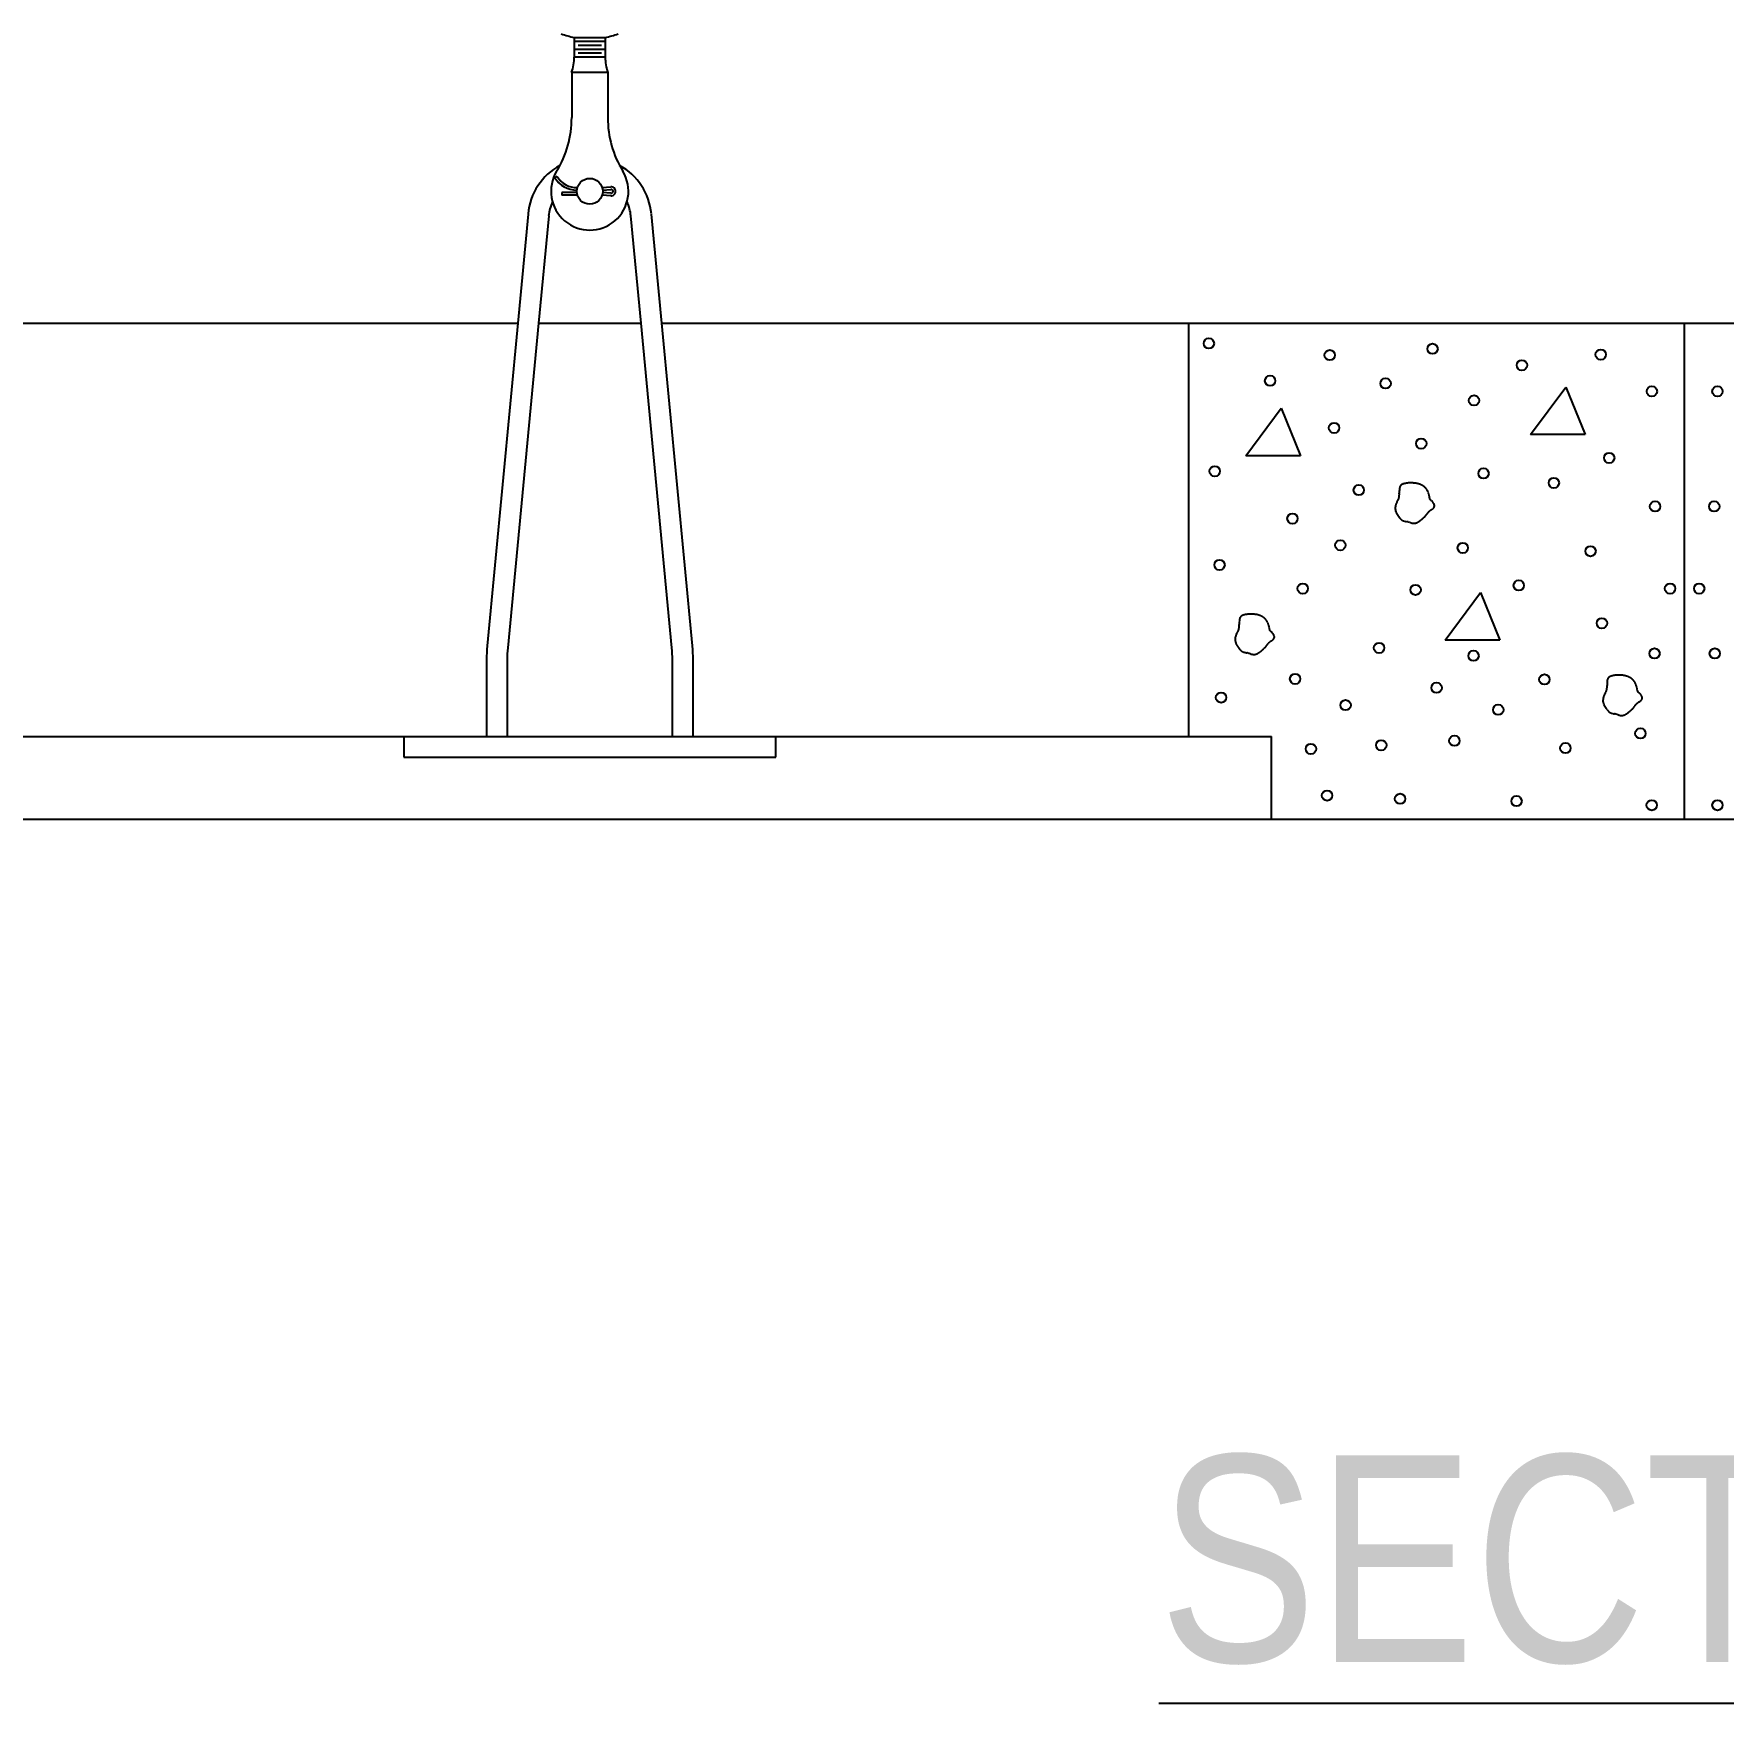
# Model space of a CAD drawing. Extents: x 0 to 216, y -5 to 280.
# Drawn here: x 88.98 to 108.45, y 106.75 to 125.98 of the extents above; entities that cross this region are included whole.
import ezdxf

# ---------------------------------------------------------------- set-up
doc = ezdxf.new("R2010")
doc.units = 0
doc.header["$LTSCALE"] = 10
doc.header["$MEASUREMENT"] = 0
doc.layers.add('CADdetails-2-FINELIGHT', color=2, linetype='CONTINUOUS')
doc.layers.add('CADdetails-9-EXTRAFINE', color=9, linetype='CONTINUOUS')
doc.styles.add('CADdetails-NOTES', font='ARIALN.TTF', dxfattribs={"height": 2.38})

msp = doc.modelspace()

# ---------------------------------------------------------------- linework, layer by layer
at = {"layer": 'CADdetails-9-EXTRAFINE', "linetype": 'Continuous'}
for p, q in [((95.208, 125.937), (95.208, 125.712)), ((95.208, 125.937), (95.565, 125.937)), ((95.565, 125.937), (95.565, 125.712)), ((95.565, 125.89), (95.208, 125.89)), ((95.565, 125.798), (95.208, 125.798)), ((95.52, 125.845), (95.252, 125.845)), ((95.52, 125.756), (95.252, 125.756)), ((95.565, 125.712), (95.208, 125.712)), ((95.178, 125.533), (95.178, 125.014)), ((95.594, 125.533), (95.178, 125.533)), ((95.594, 125.533), (95.594, 125.014)), ((95.01, 124.337), (94.984, 124.322)), ((95.528, 124.209), (95.628, 124.217)), ((95.534, 124.179), (95.63, 124.187)), ((95.238, 124.15), (95.066, 124.15)), ((95.066, 124.15), (95.066, 124.121)), ((95.244, 124.121), (95.066, 124.121)), ((95.628, 124.113), (95.528, 124.121)), ((95.63, 124.142), (95.534, 124.15)), ((94.676, 123.903), (94.557, 122.646)), ((94.913, 123.881), (94.796, 122.646)), ((95.978, 122.646), (95.861, 123.881)), ((96.217, 122.646), (96.098, 123.903)), ((64.325, 122.647), (94.557, 122.647)), ((94.557, 122.646), (94.204, 118.928)), ((94.796, 122.646), (94.441, 118.905)), ((94.796, 122.647), (95.978, 122.647)), ((96.332, 118.905), (95.978, 122.646)), ((96.217, 122.647), (127.758, 122.647)), ((96.569, 118.928), (96.217, 122.646)), ((102.289, 117.887), (102.289, 122.647)), ((108.001, 116.935), (108.001, 122.647)), ((106.225, 121.364), (106.631, 121.911)), ((106.631, 121.911), (106.855, 121.364)), ((102.945, 121.119), (103.351, 121.666)), ((103.351, 121.666), (103.575, 121.119)), ((106.855, 121.364), (106.225, 121.364)), ((103.575, 121.119), (102.945, 121.119)), ((105.065, 120.619), (105.064, 120.628)), ((105.242, 118.996), (105.647, 119.544)), ((105.647, 119.544), (105.871, 118.996)), ((103.221, 119.108), (103.22, 119.117)), ((105.871, 118.996), (105.242, 118.996)), ((94.197, 118.771), (94.197, 117.886)), ((94.435, 118.771), (94.435, 117.886)), ((96.339, 117.886), (96.339, 118.771)), ((96.577, 117.886), (96.577, 118.771)), ((107.458, 118.406), (107.457, 118.414)), ((78.489, 117.887), (103.241, 117.887)), ((93.245, 117.886), (93.245, 117.648)), ((97.529, 117.648), (97.529, 117.886)), ((103.241, 116.935), (103.241, 117.887)), ((93.245, 117.648), (97.529, 117.648)), ((39.457, 116.935), (176.545, 116.935))]:
    msp.add_line(p, q, dxfattribs=at)
for centre, radius in [((95.386, 124.165), 0.149), ((102.519, 122.413), 0.0595), ((103.912, 122.278), 0.0595), ((105.096, 122.351), 0.0595), ((107.034, 122.284), 0.0595), ((103.225, 121.983), 0.0595), ((106.126, 122.161), 0.0595), ((104.556, 121.953), 0.0595), ((107.623, 121.861), 0.0595), ((108.379, 121.861), 0.0595), ((105.574, 121.756), 0.0595), ((103.962, 121.439), 0.0595), ((104.967, 121.259), 0.0595), ((107.132, 121.094), 0.0595), ((102.587, 120.94), 0.0595), ((105.684, 120.916), 0.0595), ((104.247, 120.724), 0.0595), ((106.494, 120.806), 0.0595), ((107.66, 120.536), 0.0595), ((108.342, 120.536), 0.0595), ((103.482, 120.395), 0.0595), ((104.034, 120.088), 0.0595), ((105.445, 120.057), 0.0595), ((102.642, 119.861), 0.0595), ((106.917, 120.02), 0.0595), ((103.601, 119.589), 0.0595), ((104.901, 119.574), 0.0595), ((106.09, 119.626), 0.0595), ((107.833, 119.589), 0.0595), ((108.169, 119.589), 0.0595), ((107.048, 119.189), 0.0595), ((104.48, 118.905), 0.0595), ((105.569, 118.816), 0.0595), ((107.654, 118.842), 0.0595), ((108.348, 118.842), 0.0595), ((103.513, 118.548), 0.0595), ((106.385, 118.542), 0.0595), ((102.66, 118.334), 0.0595), ((105.143, 118.447), 0.0595), ((104.095, 118.247), 0.0595), ((105.854, 118.194), 0.0595), ((107.491, 117.921), 0.0595), ((103.695, 117.742), 0.0595), ((104.506, 117.784), 0.0595), ((105.348, 117.837), 0.0595), ((106.627, 117.752), 0.0595), ((103.881, 117.205), 0.0595), ((104.722, 117.168), 0.0595), ((106.064, 117.142), 0.0595), ((107.622, 117.094), 0.0595), ((108.379, 117.094), 0.0595)]:
    msp.add_circle(centre, radius, dxfattribs=at)
for centre, radius, start, end in [((95.386, 126.85), 0.93, 249.3903, 258.9305), ((95.386, 126.85), 0.93, 281.0695, 290.6097), ((94.654, 125.712), 0.553, 341.1286, 359.9468), ((96.118, 125.712), 0.553, 180.0532, 198.8714), ((93.988, 125.014), 1.19, 328.7095, 0), ((96.784, 125.014), 1.19, 180, 211.2905), ((95.386, 123.837), 0.714, 118.7659, 174.5839), ((95.386, 124.165), 0.446, 148.7095, 31.2905), ((95.386, 123.837), 0.714, 5.4161, 61.2341), ((95.235, 124.47), 0.291, 210.5508, 270.5806), ((95.235, 124.47), 0.262, 210.5508, 271.9631), ((95.632, 124.165), 0.0521, 265.5189, 94.4811), ((95.632, 124.165), 0.0223, 265.5189, 94.4811), ((95.386, 123.837), 0.476, 154.417, 174.5839), ((95.386, 123.837), 0.476, 5.4161, 25.583), ((104.921, 120.715), 0.207, 176.8452, 178.899), ((104.994, 120.711), 0.281, 178.3991, 179.947), ((105.136, 120.707), 0.423, 179.4776, 180.5224), ((105.423, 120.704), 0.71, 180.0703, 180.6993), ((107.069, 120.709), 2.356, 180.3215, 180.5124), ((102.272, 120.684), 2.441, 359.9077, 0.0923), ((104.835, 120.724), 0.121, 172.057, 175.3848), ((104.869, 120.719), 0.155, 174.6718, 177.3467), ((104.809, 120.728), 0.0949, 168.5517, 172.6734), ((104.792, 120.733), 0.077, 164.5202, 169.4398), ((104.779, 120.737), 0.0634, 159.4447, 165.2348), ((104.77, 120.742), 0.0537, 153.7399, 160.3906), ((104.764, 120.745), 0.0464, 146.9551, 154.4886), ((104.764, 120.746), 0.046, 139.8828, 147.4475), ((104.767, 120.742), 0.0511, 132.3961, 139.2718), ((104.773, 120.735), 0.0606, 125.7477, 131.6939), ((104.781, 120.721), 0.0769, 119.6686, 124.5318), ((104.79, 120.703), 0.0966, 114.7842, 118.8066), ((104.799, 120.679), 0.122, 110.5988, 113.9025), ((104.808, 120.65), 0.153, 107.2783, 110.0128), ((104.819, 120.609), 0.194, 104.4624, 106.6737), ((104.829, 120.559), 0.245, 102.2335, 104.0277), ((104.844, 120.482), 0.324, 100.3997, 101.7819), ((104.851, 120.429), 0.377, 98.9266, 100.1232), ((104.852, 120.418), 0.388, 97.6512, 98.8161), ((104.853, 120.416), 0.39, 96.491, 97.6511), ((104.852, 120.423), 0.384, 95.2936, 96.4715), ((104.852, 120.428), 0.379, 94.1297, 95.3217), ((104.851, 120.433), 0.374, 92.9115, 94.1165), ((104.851, 120.439), 0.368, 91.7252, 92.9465), ((104.851, 120.446), 0.36, 90.468, 91.7105), ((104.851, 120.454), 0.352, 89.2447, 90.51), ((104.851, 120.463), 0.343, 87.9448, 89.2368), ((104.852, 120.472), 0.334, 86.6735, 87.9941), ((104.852, 120.482), 0.324, 85.3161, 86.6699), ((104.853, 120.492), 0.314, 83.98, 85.369), ((104.854, 120.503), 0.303, 82.5558, 83.9849), ((104.856, 120.514), 0.292, 81.1502, 82.6214), ((104.858, 120.525), 0.281, 79.6364, 81.1549), ((104.86, 120.536), 0.27, 78.1377, 79.7055), ((104.863, 120.547), 0.259, 76.5318, 78.1546), ((104.865, 120.557), 0.248, 74.9254, 76.605), ((104.868, 120.568), 0.237, 73.2063, 74.9487), ((104.872, 120.578), 0.226, 71.5005, 73.3072), ((104.875, 120.588), 0.216, 69.631, 71.5083), ((104.879, 120.597), 0.206, 67.7816, 69.7303), ((104.883, 120.606), 0.196, 65.7857, 67.8119), ((104.887, 120.614), 0.187, 63.7836, 65.8873), ((104.891, 120.622), 0.178, 61.6347, 63.822), ((104.895, 120.629), 0.17, 59.4808, 61.749), ((104.899, 120.635), 0.163, 57.1528, 59.506), ((104.903, 120.641), 0.156, 54.8176, 57.2546), ((104.907, 120.646), 0.149, 52.3279, 54.8571), ((104.91, 120.65), 0.144, 49.859, 52.4569), ((104.912, 120.653), 0.141, 47.1814, 49.8286), ((104.913, 120.653), 0.14, 44.6027, 47.2527), ((104.911, 120.651), 0.143, 41.9229, 44.522), ((104.908, 120.649), 0.146, 39.3655, 41.9101), ((104.905, 120.647), 0.15, 36.7448, 39.2258), ((104.9, 120.644), 0.156, 34.3019, 36.7104), ((104.894, 120.64), 0.163, 31.8239, 34.1472), ((104.887, 120.636), 0.171, 29.5416, 31.776), ((104.879, 120.632), 0.18, 27.2793, 29.4182), ((104.869, 120.627), 0.191, 25.1453, 27.1874), ((104.857, 120.622), 0.204, 23.0789, 25.0204), ((104.844, 120.616), 0.219, 21.1438, 22.9862), ((104.828, 120.611), 0.235, 19.248, 20.9905), ((104.811, 120.605), 0.253, 17.5494, 19.1949), ((104.79, 120.6), 0.274, 15.857, 17.4055), ((104.8, 120.516), 0.134, 177.3876, 180.5241), ((104.8, 120.516), 0.134, 180.6001, 183.7299), ((104.798, 120.516), 0.131, 171.0222, 174.2037), ((104.799, 120.516), 0.133, 174.3146, 177.469), ((104.799, 120.516), 0.133, 183.7427, 186.8926), ((104.797, 120.516), 0.13, 186.9876, 190.1875), ((104.794, 120.517), 0.127, 167.9119, 171.1871), ((104.794, 120.515), 0.127, 190.2484, 193.508), ((104.787, 120.518), 0.12, 164.4946, 167.9522), ((104.79, 120.515), 0.124, 193.6679, 197.0032), ((104.788, 120.518), 0.121, 161.2101, 164.609), ((104.801, 120.513), 0.135, 157.835, 160.866), ((104.829, 120.501), 0.166, 154.9757, 157.433), ((104.919, 120.454), 0.267, 152.5497, 154.0687), ((105.172, 120.313), 0.557, 150.9959, 151.7229), ((101.634, 122.332), 3.517, 330.187, 330.3022), ((104.281, 120.829), 0.473, 329.5031, 330.36), ((104.485, 120.717), 0.24, 329.5654, 331.2531), ((104.554, 120.682), 0.162, 330.4276, 332.9186), ((104.595, 120.663), 0.117, 332.0853, 335.5407), ((104.608, 120.658), 0.104, 334.7958, 338.6919), ((104.608, 120.658), 0.104, 338.5749, 342.5281), ((104.598, 120.662), 0.115, 342.6361, 346.2431), ((104.567, 120.667), 0.146, 346.9646, 349.8492), ((104.53, 120.672), 0.183, 350.3917, 352.7357), ((104.479, 120.676), 0.234, 353.3291, 355.1905), ((103.97, 120.686), 0.744, 358.8983, 359.5027), ((104.262, 120.684), 0.452, 357.5114, 358.4997), ((104.407, 120.68), 0.306, 355.5993, 357.0425), ((104.769, 120.594), 0.297, 14.3507, 15.8087), ((104.744, 120.588), 0.322, 12.8168, 14.1879), ((104.716, 120.582), 0.351, 11.4954, 12.7775), ((104.68, 120.576), 0.387, 10.1526, 11.3396), ((104.652, 120.571), 0.416, 8.9893, 10.1153), ((104.632, 120.569), 0.436, 7.8167, 8.9132), ((105.188, 120.321), 0.204, 125.3153, 127.4189), ((104.684, 120.21), 0.56, 44.6282, 47.0492), ((105.237, 120.258), 0.284, 124.5315, 126.0637), ((105.447, 119.969), 0.642, 124.6371, 125.3177), ((101.232, 125.905), 6.639, 305.4484, 305.5135), ((104.973, 120.484), 0.162, 41.1487, 47.2632), ((104.826, 120.858), 0.443, 306.3881, 307.3399), ((104.954, 120.683), 0.227, 308.2701, 310.068), ((105.005, 120.509), 0.121, 37.6654, 42.485), ((105.011, 120.612), 0.136, 311.2666, 314.1308), ((104.891, 120.438), 0.255, 32.9949, 34.563), ((105.024, 120.523), 0.0976, 29.2328, 33.5838), ((105.042, 120.577), 0.0888, 315.5923, 319.7286), ((105.054, 120.537), 0.0642, 25.1967, 31.9365), ((105.064, 120.555), 0.058, 321.6691, 327.6236), ((105.061, 120.539), 0.057, 19.2344, 26.0854), ((105.076, 120.547), 0.0432, 328.9948, 336.6039), ((105.068, 120.541), 0.0497, 12.3118, 19.5069), ((105.082, 120.543), 0.0358, 337.9677, 346.8887), ((105.078, 120.543), 0.0401, 4.58, 13.0648), ((105.085, 120.542), 0.0331, 347.0175, 356.6474), ((105.083, 120.542), 0.0348, 356.392, 5.8057), ((104.785, 120.514), 0.118, 197.0927, 200.5534), ((104.778, 120.511), 0.111, 200.8026, 204.4637), ((104.78, 120.512), 0.113, 204.1381, 207.7286), ((104.793, 120.518), 0.128, 207.3778, 210.5555), ((104.813, 120.528), 0.15, 209.9953, 212.709), ((104.852, 120.55), 0.195, 212.1446, 214.228), ((104.916, 120.59), 0.27, 213.5872, 215.0906), ((105.097, 120.711), 0.488, 214.5373, 215.3691), ((105.437, 120.947), 0.902, 215.0732, 215.5222), ((106.001, 121.347), 1.593, 215.431, 215.6848), ((105.615, 121.077), 1.122, 215.9644, 216.3246), ((105.119, 120.716), 0.509, 216.7118, 217.507), ((105.016, 120.639), 0.38, 217.7068, 218.7766), ((104.974, 120.607), 0.328, 219.1011, 220.3486), ((104.899, 120.548), 0.232, 221.1093, 222.8725), ((104.834, 120.491), 0.145, 223.9849, 226.7831), ((104.803, 120.461), 0.102, 228.0439, 231.971), ((104.783, 120.438), 0.0718, 233.3259, 238.8193), ((104.78, 120.433), 0.0661, 238.5548, 244.5028), ((104.786, 120.443), 0.0775, 243.803, 248.9093), ((104.792, 120.457), 0.0927, 248.0318, 252.344), ((104.801, 120.48), 0.117, 251.5932, 255.0452), ((104.813, 120.514), 0.153, 254.2058, 256.8831), ((104.832, 120.584), 0.226, 256.148, 257.9846), ((104.866, 120.721), 0.367, 257.2491, 258.3894), ((105.009, 121.355), 1.017, 257.7014, 258.1163), ((104.469, 118.888), 1.509, 77.0686, 77.3491), ((104.719, 119.995), 0.374, 75.2609, 76.3946), ((104.736, 120.061), 0.305, 73.9114, 75.2987), ((104.718, 119.989), 0.379, 73.0782, 74.1904), ((104.657, 119.769), 0.608, 72.9591, 73.6496), ((72.752, 11.381), 113.594, 73.5906, 73.59426), ((105.036, 121.033), 0.711, 254.1882, 254.766), ((104.933, 120.67), 0.335, 255.413, 256.6231), ((104.905, 120.56), 0.221, 257.2379, 259.0433), ((104.89, 120.497), 0.156, 259.8175, 262.3247), ((104.884, 120.461), 0.12, 263.069, 266.2989), ((104.881, 120.434), 0.0927, 267.1704, 271.2908), ((104.88, 120.423), 0.082, 271.5793, 276.2157), ((104.881, 120.42), 0.079, 276.4105, 281.2353), ((104.88, 120.423), 0.0818, 280.8722, 285.5599), ((104.878, 120.433), 0.0919, 285.225, 289.4465), ((104.875, 120.443), 0.103, 289.021, 292.8542), ((104.871, 120.455), 0.115, 292.5683, 296.0335), ((104.865, 120.469), 0.13, 295.6455, 298.7671), ((104.857, 120.486), 0.149, 298.485, 301.2437), ((104.847, 120.505), 0.17, 300.9174, 303.3664), ((104.832, 120.528), 0.198, 303.1196, 305.2605), ((104.816, 120.553), 0.227, 304.9564, 306.8361), ((104.793, 120.585), 0.267, 306.6441, 308.2584), ((104.767, 120.621), 0.311, 308.0078, 309.4018), ((104.729, 120.669), 0.372, 309.2343, 310.4026), ((104.681, 120.728), 0.448, 310.1567, 311.1277), ((104.597, 120.826), 0.578, 310.98, 311.7307), ((104.498, 120.941), 0.729, 311.5406, 312.1324), ((104.351, 121.107), 0.951, 311.9798, 312.4294), ((103.613, 121.932), 2.058, 312.1076, 312.3127), ((106.281, 118.993), 1.911, 131.9402, 132.1573), ((103.796, 121.715), 1.775, 312.9016, 313.1318), ((104.845, 120.586), 0.233, 314.666, 316.3925), ((104.92, 120.509), 0.126, 317.9003, 321.0814), ((104.953, 120.481), 0.083, 322.1074, 326.9747), ((104.945, 120.49), 0.0946, 325.2728, 329.5721), ((104.806, 120.584), 0.263, 327.0965, 328.6442), ((105.603, 120.068), 0.687, 145.913, 146.5009), ((105.152, 120.368), 0.145, 141.384, 144.1358), ((105.124, 120.39), 0.11, 137.4765, 141.1138), ((105.132, 120.383), 0.12, 134.3783, 137.7096), ((105.141, 120.375), 0.133, 131.6841, 134.7325), ((105.153, 120.363), 0.15, 129.1321, 131.8772), ((105.168, 120.346), 0.172, 127.084, 129.5271), ((102.753, 119.15), 0.115, 342.6351, 346.2421), ((102.722, 119.156), 0.146, 346.9646, 349.8492), ((102.686, 119.161), 0.183, 350.3917, 352.7357), ((102.563, 119.169), 0.306, 355.5993, 357.0425), ((102.635, 119.165), 0.234, 353.3291, 355.1905), ((103.025, 119.208), 0.155, 174.6718, 177.3467), ((103.077, 119.203), 0.207, 176.8452, 178.899), ((103.15, 119.2), 0.281, 178.3992, 179.9471), ((103.292, 119.196), 0.423, 179.4776, 180.5224), ((103.579, 119.193), 0.71, 180.0703, 180.6993), ((105.225, 119.198), 2.356, 180.3215, 180.5124), ((100.428, 119.173), 2.441, 359.9077, 0.0923), ((102.125, 119.175), 0.744, 358.8983, 359.5027), ((102.417, 119.173), 0.452, 357.5115, 358.4998), ((102.991, 119.212), 0.121, 172.0566, 175.3843), ((102.965, 119.217), 0.095, 168.5524, 172.674), ((102.948, 119.222), 0.077, 164.5202, 169.4398), ((102.935, 119.226), 0.0634, 159.4447, 165.2348), ((102.926, 119.23), 0.0537, 153.7399, 160.3906), ((102.92, 119.234), 0.0464, 146.9551, 154.4886), ((102.919, 119.235), 0.046, 139.8802, 147.4449), ((102.923, 119.231), 0.0511, 132.3961, 139.2718), ((102.929, 119.223), 0.0606, 125.7511, 131.6973), ((102.937, 119.209), 0.0769, 119.6651, 124.5283), ((102.946, 119.191), 0.0966, 114.7878, 118.8102), ((102.955, 119.167), 0.122, 110.5842, 113.8878), ((102.964, 119.138), 0.153, 107.2903, 110.0248), ((102.974, 119.098), 0.194, 104.4624, 106.6737), ((102.985, 119.048), 0.245, 102.2335, 104.0277), ((102.999, 118.971), 0.324, 100.3962, 101.7784), ((103.007, 118.918), 0.377, 98.9266, 100.1232), ((103.008, 118.907), 0.388, 97.6546, 98.8195), ((103.008, 118.905), 0.39, 96.491, 97.6511), ((103.008, 118.911), 0.384, 95.2866, 96.4645), ((103.007, 118.917), 0.379, 94.136, 95.328), ((103.007, 118.922), 0.374, 92.9115, 94.1165), ((103.007, 118.928), 0.368, 91.7252, 92.9465), ((103.006, 118.935), 0.36, 90.468, 91.7105), ((103.007, 118.943), 0.352, 89.2447, 90.51), ((103.007, 118.952), 0.343, 87.9448, 89.2368), ((103.007, 118.961), 0.334, 86.6735, 87.9941), ((103.008, 118.971), 0.324, 85.3161, 86.6699), ((103.009, 118.981), 0.314, 83.98, 85.369), ((103.01, 118.992), 0.303, 82.5558, 83.9849), ((103.012, 119.002), 0.292, 81.1502, 82.6214), ((103.014, 119.014), 0.281, 79.6328, 81.1513), ((103.016, 119.024), 0.27, 78.1413, 79.7091), ((103.018, 119.036), 0.259, 76.5318, 78.1546), ((103.021, 119.046), 0.248, 74.9254, 76.605), ((103.024, 119.057), 0.237, 73.2063, 74.9487), ((103.028, 119.067), 0.226, 71.5005, 73.3072), ((103.031, 119.077), 0.216, 69.6273, 71.5046), ((103.035, 119.086), 0.206, 67.7853, 69.7339), ((103.039, 119.095), 0.196, 65.7857, 67.8119), ((103.043, 119.103), 0.187, 63.7836, 65.8873), ((103.047, 119.111), 0.178, 61.6347, 63.822), ((103.051, 119.118), 0.17, 59.4808, 61.749), ((103.054, 119.124), 0.163, 57.1528, 59.506), ((103.058, 119.13), 0.156, 54.8176, 57.2546), ((103.062, 119.135), 0.149, 52.3279, 54.8571), ((103.066, 119.139), 0.144, 49.859, 52.4569), ((103.068, 119.141), 0.141, 47.1814, 49.8286), ((103.068, 119.142), 0.14, 44.5996, 47.2497), ((103.066, 119.14), 0.143, 41.9258, 44.5248), ((103.064, 119.138), 0.146, 39.3628, 41.9074), ((103.06, 119.136), 0.15, 36.7448, 39.2258), ((103.056, 119.132), 0.156, 34.3019, 36.7104), ((103.05, 119.129), 0.163, 31.8262, 34.1494), ((103.043, 119.125), 0.171, 29.5416, 31.776), ((103.034, 119.12), 0.18, 27.2793, 29.4182), ((103.025, 119.116), 0.191, 25.1436, 27.1856), ((103.013, 119.11), 0.204, 23.0805, 25.022), ((102.999, 119.105), 0.219, 21.1438, 22.9862), ((102.984, 119.1), 0.235, 19.248, 20.9905), ((102.966, 119.094), 0.253, 17.5482, 19.1937), ((102.946, 119.088), 0.274, 15.8581, 17.4066), ((102.924, 119.082), 0.297, 14.3498, 15.8078), ((102.9, 119.077), 0.322, 12.8176, 14.1887), ((102.872, 119.071), 0.351, 11.4954, 12.7775), ((102.836, 119.065), 0.387, 10.1526, 11.3396), ((102.808, 119.06), 0.416, 8.9887, 10.1147), ((102.788, 119.057), 0.436, 7.8171, 8.9137), ((102.955, 119.005), 0.133, 174.3143, 177.4687), ((102.956, 119.004), 0.134, 177.3876, 180.5241), ((102.956, 119.005), 0.134, 180.6001, 183.7299), ((102.955, 119.005), 0.133, 183.7424, 186.8922), ((102.954, 119.005), 0.131, 171.0226, 174.2042), ((102.952, 119.005), 0.13, 186.9882, 190.188), ((102.949, 119.006), 0.127, 167.9112, 171.1865), ((102.949, 119.004), 0.127, 190.2484, 193.508), ((102.942, 119.007), 0.12, 164.4946, 167.9522), ((102.946, 119.004), 0.124, 193.6679, 197.0032), ((102.944, 119.007), 0.121, 161.2112, 164.6101), ((102.941, 119.002), 0.118, 197.0927, 200.5534), ((102.956, 119.002), 0.135, 157.835, 160.866), ((102.934, 119), 0.111, 200.8026, 204.4637), ((102.984, 118.989), 0.166, 154.9742, 157.4315), ((102.936, 119), 0.113, 204.1364, 207.7269), ((103.074, 118.943), 0.267, 152.5514, 154.0704), ((102.949, 119.006), 0.128, 207.3797, 210.5573), ((103.328, 118.802), 0.557, 150.9959, 151.7229), ((102.969, 119.016), 0.15, 209.9953, 212.709), ((99.79, 120.82), 3.517, 330.1851, 330.3003), ((103.008, 119.039), 0.195, 212.1446, 214.228), ((102.437, 119.318), 0.473, 329.5031, 330.36), ((103.072, 119.079), 0.27, 213.5872, 215.0906), ((102.641, 119.206), 0.24, 329.5673, 331.255), ((102.71, 119.17), 0.162, 330.4276, 332.9186), ((102.751, 119.151), 0.117, 332.0853, 335.5407), ((102.764, 119.147), 0.104, 334.7942, 338.6904), ((102.764, 119.147), 0.104, 338.5762, 342.5294), ((103.1, 118.978), 0.0946, 325.2728, 329.5721), ((102.961, 119.073), 0.263, 327.0965, 328.6442), ((103.759, 118.557), 0.687, 145.913, 146.5009), ((103.308, 118.857), 0.145, 141.384, 144.1358), ((103.279, 118.879), 0.11, 137.4765, 141.1138), ((103.288, 118.872), 0.12, 134.3783, 137.7096), ((103.297, 118.864), 0.133, 131.6841, 134.7325), ((103.309, 118.851), 0.15, 129.1321, 131.8772), ((103.323, 118.835), 0.172, 127.084, 129.5271), ((103.344, 118.81), 0.204, 125.3153, 127.4189), ((102.84, 118.698), 0.56, 44.6291, 47.05), ((103.393, 118.747), 0.284, 124.5315, 126.0637), ((103.603, 118.458), 0.642, 124.6341, 125.3147), ((103.128, 118.973), 0.162, 41.1476, 47.2621), ((99.388, 124.394), 6.639, 305.4484, 305.5135), ((102.981, 119.347), 0.443, 306.391, 307.3428), ((103.161, 118.998), 0.121, 37.6671, 42.4868), ((103.11, 119.172), 0.227, 308.2701, 310.068), ((103.166, 119.101), 0.136, 311.2666, 314.1308), ((103.047, 118.927), 0.255, 32.9949, 34.563), ((103.18, 119.012), 0.0976, 29.2328, 33.5838), ((103.197, 119.066), 0.0888, 315.5923, 319.7286), ((103.21, 119.026), 0.0642, 25.1967, 31.9365), ((103.22, 119.044), 0.058, 321.6664, 327.621), ((103.217, 119.028), 0.057, 19.2344, 26.0854), ((103.231, 119.035), 0.0432, 328.997, 336.6061), ((103.224, 119.03), 0.0497, 12.3106, 19.5057), ((103.238, 119.032), 0.0358, 337.9677, 346.8887), ((103.234, 119.032), 0.0401, 4.5807, 13.0655), ((103.241, 119.031), 0.0331, 347.0168, 356.6467), ((103.239, 119.031), 0.0348, 356.392, 5.8056), ((95.863, 118.771), 1.666, 174.5839, 180), ((95.863, 118.771), 1.428, 174.5839, 180), ((94.911, 118.771), 1.428, 0, 5.4161), ((94.911, 118.771), 1.666, 0, 5.4161), ((103.252, 119.2), 0.488, 214.5373, 215.3691), ((103.593, 119.436), 0.902, 215.0732, 215.5222), ((104.157, 119.835), 1.593, 215.431, 215.6848), ((103.771, 119.565), 1.122, 215.9644, 216.3246), ((103.275, 119.205), 0.509, 216.7118, 217.507), ((103.172, 119.127), 0.38, 217.7068, 218.7766), ((103.13, 119.096), 0.328, 219.1011, 220.3486), ((103.055, 119.037), 0.232, 221.1093, 222.8725), ((102.989, 118.979), 0.145, 223.9849, 226.7831), ((102.958, 118.95), 0.102, 228.0409, 231.968), ((102.938, 118.927), 0.0718, 233.3292, 238.8226), ((102.936, 118.922), 0.0661, 238.5548, 244.5028), ((102.941, 118.932), 0.0775, 243.803, 248.9093), ((102.948, 118.945), 0.0927, 248.0318, 252.344), ((102.957, 118.968), 0.117, 251.5895, 255.0415), ((102.969, 119.003), 0.153, 254.2095, 256.8868), ((102.988, 119.073), 0.226, 256.148, 257.9846), ((103.022, 119.21), 0.367, 257.2491, 258.3894), ((103.165, 119.843), 1.017, 257.7014, 258.1163), ((102.625, 117.377), 1.509, 77.0686, 77.3491), ((102.875, 118.484), 0.374, 75.2609, 76.3946), ((102.892, 118.55), 0.305, 73.9114, 75.2987), ((102.873, 118.478), 0.379, 73.0782, 74.1904), ((102.813, 118.258), 0.608, 72.9591, 73.6496), ((70.908, 9.87), 113.594, 73.5906, 73.59426), ((103.192, 119.521), 0.711, 254.1882, 254.766), ((103.089, 119.159), 0.335, 255.413, 256.6231), ((103.06, 119.049), 0.221, 257.2379, 259.0433), ((103.046, 118.986), 0.156, 259.8135, 262.3208), ((103.04, 118.949), 0.12, 263.0731, 266.3029), ((103.036, 118.923), 0.0927, 267.1704, 271.2908), ((103.036, 118.912), 0.082, 271.5793, 276.2157), ((103.036, 118.909), 0.079, 276.4105, 281.2353), ((103.036, 118.912), 0.0818, 280.8722, 285.5599), ((103.034, 118.922), 0.0919, 285.225, 289.4465), ((103.031, 118.932), 0.103, 289.021, 292.8542), ((103.027, 118.944), 0.115, 292.5647, 296.0299), ((103.021, 118.957), 0.13, 295.6489, 298.7706), ((103.012, 118.975), 0.149, 298.4817, 301.2405), ((103.002, 118.993), 0.17, 300.9205, 303.3696), ((102.988, 119.017), 0.198, 303.1196, 305.2605), ((102.972, 119.042), 0.227, 304.9564, 306.8361), ((102.949, 119.074), 0.267, 306.6441, 308.2584), ((102.923, 119.109), 0.311, 308.0078, 309.4018), ((102.885, 119.157), 0.372, 309.2315, 310.3999), ((102.837, 119.216), 0.448, 310.1594, 311.1304), ((102.753, 119.315), 0.578, 310.9773, 311.728), ((102.654, 119.43), 0.729, 311.5406, 312.1324), ((102.507, 119.595), 0.951, 311.9825, 312.4321), ((101.769, 120.421), 2.058, 312.1076, 312.3127), ((104.437, 117.482), 1.911, 131.9402, 132.1573), ((101.951, 120.204), 1.775, 312.9016, 313.1318), ((103.001, 119.074), 0.233, 314.6633, 316.3898), ((103.076, 118.998), 0.126, 317.9028, 321.084), ((103.109, 118.97), 0.083, 322.1074, 326.9747), ((107.185, 118.519), 0.077, 164.5202, 169.4398), ((107.172, 118.523), 0.0634, 159.4447, 165.2348), ((107.164, 118.528), 0.0537, 153.7382, 160.3889), ((107.157, 118.531), 0.0465, 146.9184, 154.4518), ((107.157, 118.532), 0.0459, 139.9164, 147.4811), ((107.161, 118.528), 0.0511, 132.3961, 139.2718), ((107.167, 118.521), 0.0606, 125.7511, 131.6973), ((107.175, 118.507), 0.0769, 119.6651, 124.5283), ((107.183, 118.489), 0.0966, 114.7661, 118.7885), ((107.192, 118.465), 0.122, 110.5988, 113.9025), ((107.202, 118.436), 0.153, 107.2938, 110.0283), ((107.212, 118.395), 0.194, 104.4624, 106.6737), ((107.223, 118.345), 0.245, 102.2335, 104.0277), ((107.237, 118.268), 0.324, 100.3962, 101.7784), ((107.245, 118.215), 0.377, 98.9266, 100.1232), ((107.246, 118.204), 0.389, 97.6463, 98.8111), ((107.246, 118.203), 0.39, 96.491, 97.6511), ((107.245, 118.209), 0.384, 95.2936, 96.4715), ((107.245, 118.214), 0.379, 94.136, 95.328), ((107.244, 118.219), 0.374, 92.9115, 94.1165), ((107.244, 118.225), 0.368, 91.7203, 92.9416), ((107.244, 118.233), 0.36, 90.4721, 91.7146), ((107.244, 118.24), 0.352, 89.2447, 90.51), ((107.244, 118.249), 0.343, 87.9448, 89.2368), ((107.245, 118.258), 0.334, 86.6699, 87.9906), ((107.246, 118.268), 0.324, 85.3196, 86.6735), ((107.247, 118.278), 0.314, 83.9833, 85.3724), ((107.248, 118.289), 0.303, 82.5516, 83.9807), ((107.249, 118.3), 0.293, 81.1466, 82.6178), ((107.251, 118.311), 0.281, 79.6364, 81.1549), ((107.254, 118.322), 0.27, 78.1413, 79.7091), ((107.256, 118.333), 0.259, 76.5282, 78.151), ((107.259, 118.343), 0.248, 74.9383, 76.6179), ((107.262, 118.354), 0.237, 73.2063, 74.9487), ((107.265, 118.364), 0.226, 71.4853, 73.292), ((107.269, 118.374), 0.216, 69.631, 71.5083), ((107.272, 118.383), 0.206, 67.7853, 69.7339), ((107.276, 118.392), 0.196, 65.7857, 67.8119), ((107.28, 118.4), 0.187, 63.7836, 65.8873), ((107.284, 118.408), 0.178, 61.6347, 63.822), ((107.288, 118.415), 0.17, 59.4773, 61.7455), ((107.292, 118.421), 0.163, 57.1563, 59.5095), ((107.296, 118.427), 0.156, 54.8176, 57.2546), ((107.3, 118.433), 0.149, 52.3245, 54.8538), ((107.303, 118.436), 0.144, 49.8623, 52.4602), ((107.305, 118.439), 0.141, 47.1783, 49.8254), ((107.306, 118.439), 0.14, 44.6319, 47.282), ((107.194, 118.299), 0.135, 157.8336, 160.8647), ((107.222, 118.287), 0.166, 154.9406, 157.3979), ((107.312, 118.24), 0.267, 152.5841, 154.1031), ((107.566, 118.099), 0.557, 150.9959, 151.7229), ((104.027, 120.118), 3.517, 330.187, 330.3022), ((106.675, 118.616), 0.473, 329.4698, 330.3267), ((106.879, 118.503), 0.24, 329.6009, 331.2886), ((106.948, 118.468), 0.162, 330.4258, 332.9168), ((106.989, 118.449), 0.117, 332.087, 335.5424), ((107.001, 118.445), 0.104, 334.7589, 338.655), ((107.002, 118.444), 0.104, 338.6122, 342.5653), ((106.991, 118.448), 0.115, 342.6351, 346.2421), ((106.96, 118.453), 0.146, 346.9646, 349.8492), ((106.923, 118.458), 0.183, 350.3917, 352.7357), ((106.872, 118.462), 0.234, 353.3291, 355.1905), ((106.655, 118.47), 0.452, 357.5114, 358.4997), ((106.801, 118.466), 0.306, 355.564, 357.0072), ((107.262, 118.505), 0.155, 174.7096, 177.3845), ((107.314, 118.501), 0.207, 176.8451, 178.8989), ((107.388, 118.497), 0.281, 178.3632, 179.9111), ((107.53, 118.493), 0.423, 179.4776, 180.5224), ((107.817, 118.49), 0.71, 180.0703, 180.6993), ((109.463, 118.495), 2.356, 180.3215, 180.5124), ((104.666, 118.468), 2.441, 359.9424, 0.127), ((106.363, 118.472), 0.744, 358.8983, 359.5027), ((107.203, 118.514), 0.095, 168.5524, 172.674), ((107.229, 118.51), 0.121, 172.0566, 175.3843), ((107.304, 118.438), 0.143, 41.8951, 44.4942), ((107.302, 118.435), 0.146, 39.3628, 41.9074), ((107.298, 118.433), 0.15, 36.7448, 39.2258), ((107.294, 118.43), 0.156, 34.3019, 36.7104), ((107.288, 118.426), 0.163, 31.8262, 34.1494), ((107.281, 118.422), 0.171, 29.5768, 31.8112), ((107.272, 118.418), 0.18, 27.2437, 29.3825), ((107.262, 118.413), 0.191, 25.1795, 27.2215), ((107.25, 118.408), 0.204, 23.0446, 24.986), ((107.237, 118.403), 0.219, 21.1423, 22.9847), ((107.221, 118.397), 0.235, 19.2851, 21.0276), ((107.204, 118.391), 0.253, 17.5482, 19.1937), ((107.184, 118.386), 0.274, 15.857, 17.4055), ((107.162, 118.38), 0.297, 14.3159, 15.7739), ((107.138, 118.374), 0.322, 12.8176, 14.1887), ((107.109, 118.368), 0.351, 11.4954, 12.7775), ((107.074, 118.362), 0.387, 10.152, 11.339), ((107.045, 118.357), 0.416, 8.9893, 10.1153), ((107.025, 118.355), 0.436, 7.8171, 8.9137), ((107.077, 117.996), 0.56, 44.6291, 47.05), ((107.366, 118.27), 0.162, 41.1363, 47.2508), ((107.399, 118.295), 0.121, 37.6876, 42.5073), ((107.285, 118.224), 0.255, 32.9927, 34.5609), ((107.417, 118.309), 0.0975, 29.2014, 33.5523), ((107.448, 118.323), 0.0642, 25.1984, 31.9383), ((107.455, 118.325), 0.057, 19.2329, 26.0839), ((107.191, 118.302), 0.131, 171.0593, 174.2408), ((107.193, 118.302), 0.133, 174.2774, 177.4318), ((107.193, 118.302), 0.134, 177.3875, 180.5241), ((107.194, 118.302), 0.134, 180.6, 183.7298), ((107.192, 118.302), 0.133, 183.7427, 186.8926), ((107.187, 118.303), 0.127, 167.9119, 171.1871), ((107.19, 118.302), 0.13, 187.0247, 190.2246), ((107.187, 118.301), 0.127, 190.2123, 193.4719), ((107.18, 118.305), 0.12, 164.4946, 167.9522), ((107.184, 118.301), 0.124, 193.6669, 197.0022), ((107.181, 118.304), 0.121, 161.2112, 164.6101), ((107.178, 118.3), 0.119, 197.1288, 200.5895), ((107.172, 118.298), 0.111, 200.7672, 204.4283), ((107.173, 118.298), 0.113, 204.1381, 207.7286), ((107.187, 118.304), 0.128, 207.3797, 210.5573), ((107.206, 118.314), 0.15, 209.9933, 212.707), ((107.246, 118.337), 0.195, 212.1467, 214.2301), ((107.309, 118.376), 0.27, 213.5872, 215.0906), ((107.49, 118.498), 0.488, 214.5351, 215.3669), ((107.83, 118.734), 0.902, 215.0754, 215.5245), ((108.394, 119.133), 1.593, 215.431, 215.6848), ((108.009, 118.863), 1.122, 215.9621, 216.3223), ((107.513, 118.502), 0.509, 216.7141, 217.5093), ((107.409, 118.425), 0.38, 217.7068, 218.7766), ((107.368, 118.394), 0.328, 219.1305, 220.3779), ((107.293, 118.334), 0.232, 221.0809, 222.8441), ((107.227, 118.277), 0.145, 223.9822, 226.7803), ((107.196, 118.247), 0.102, 228.0439, 231.971), ((107.176, 118.224), 0.0718, 233.3292, 238.8226), ((107.173, 118.219), 0.0661, 238.5513, 244.4993), ((107.179, 118.229), 0.0775, 243.8066, 248.9129), ((107.186, 118.243), 0.0927, 248.0281, 252.3403), ((107.195, 118.266), 0.117, 251.5932, 255.0452), ((107.206, 118.3), 0.153, 254.2058, 256.8831), ((107.226, 118.37), 0.226, 256.148, 257.9846), ((107.226, 118.314), 0.198, 303.1196, 305.2605), ((107.21, 118.339), 0.227, 304.9808, 306.8605), ((107.187, 118.371), 0.267, 306.6412, 308.2555), ((107.16, 118.407), 0.311, 308.0078, 309.4018), ((107.122, 118.455), 0.372, 309.2343, 310.4026), ((107.075, 118.514), 0.448, 310.1594, 311.1304), ((106.99, 118.613), 0.578, 310.9535, 311.7042), ((106.892, 118.726), 0.729, 311.5647, 312.1566), ((106.745, 118.893), 0.951, 311.9825, 312.4321), ((106.006, 119.718), 2.058, 312.1049, 312.3099), ((108.675, 116.779), 1.912, 131.943, 132.1601), ((106.189, 119.501), 1.775, 312.9016, 313.1318), ((107.238, 118.372), 0.233, 314.6633, 316.3898), ((107.314, 118.295), 0.126, 317.9028, 321.084), ((107.346, 118.267), 0.083, 322.1074, 326.9747), ((107.338, 118.276), 0.0946, 325.2707, 329.57), ((107.199, 118.371), 0.263, 327.064, 328.6117), ((107.997, 117.855), 0.687, 145.9452, 146.533), ((107.545, 118.154), 0.146, 141.3553, 144.1071), ((107.517, 118.176), 0.11, 137.5062, 141.1434), ((107.525, 118.17), 0.12, 134.3783, 137.7096), ((107.535, 118.161), 0.133, 131.6549, 134.7033), ((107.546, 118.149), 0.15, 129.1596, 131.9047), ((107.561, 118.132), 0.172, 127.081, 129.5242), ((107.582, 118.107), 0.204, 125.3153, 127.4189), ((107.631, 118.044), 0.284, 124.5315, 126.0637), ((107.841, 117.755), 0.642, 124.6371, 125.3177), ((103.626, 123.691), 6.639, 305.4484, 305.5135), ((107.219, 118.644), 0.443, 306.3881, 307.3399), ((107.348, 118.47), 0.227, 308.2701, 310.068), ((107.404, 118.398), 0.136, 311.2666, 314.1308), ((107.435, 118.363), 0.0888, 315.5952, 319.7315), ((107.457, 118.342), 0.058, 321.6664, 327.621), ((107.469, 118.333), 0.0432, 328.9948, 336.6039), ((107.462, 118.327), 0.0497, 12.3118, 19.5069), ((107.476, 118.329), 0.0358, 337.9677, 346.8887), ((107.471, 118.329), 0.0401, 4.5807, 13.0655), ((107.478, 118.328), 0.0331, 347.0175, 356.6474), ((107.477, 118.329), 0.0348, 356.392, 5.8056), ((107.26, 118.507), 0.367, 257.2606, 258.4009), ((107.402, 119.141), 1.017, 257.6978, 258.1127), ((106.863, 116.674), 1.509, 77.0722, 77.3527), ((107.112, 117.781), 0.374, 75.2609, 76.3946), ((107.13, 117.847), 0.305, 73.8981, 75.2853), ((107.111, 117.776), 0.379, 73.0817, 74.194), ((107.05, 117.555), 0.608, 72.9555, 73.646), ((75.153, 9.167), 113.592, 73.5942, 73.59786), ((107.429, 118.819), 0.711, 254.1882, 254.766), ((107.327, 118.456), 0.335, 255.413, 256.6231), ((107.298, 118.346), 0.221, 257.2379, 259.0433), ((107.284, 118.283), 0.156, 259.8135, 262.3208), ((107.277, 118.247), 0.12, 263.069, 266.2989), ((107.274, 118.22), 0.0927, 267.1745, 271.2949), ((107.274, 118.209), 0.082, 271.5765, 276.2129), ((107.274, 118.206), 0.0789, 276.4168, 281.2416), ((107.274, 118.209), 0.0818, 280.8682, 285.5559), ((107.272, 118.219), 0.0919, 285.225, 289.4465), ((107.269, 118.229), 0.103, 289.0068, 292.8401), ((107.264, 118.241), 0.115, 292.5844, 296.0496), ((107.259, 118.255), 0.13, 295.6489, 298.7706), ((107.25, 118.272), 0.149, 298.4817, 301.2405), ((107.24, 118.291), 0.171, 300.8974, 303.3465)]:
    msp.add_arc(centre, radius, start, end, dxfattribs=at)

# ---------------------------------------------------------------- texts
at = {"layer": 'CADdetails-2-FINELIGHT', "insert": (108, 109.606), "char_height": 2.38, "attachment_point": 2, "style": 'CADdetails-NOTES'}
msp.add_mtext_dynamic_manual_height_columns('{\\LSECTION}', width=33.04493, gutter_width=11.9, heights=[0], dxfattribs=at)

doc.saveas('drawing.dxf')
